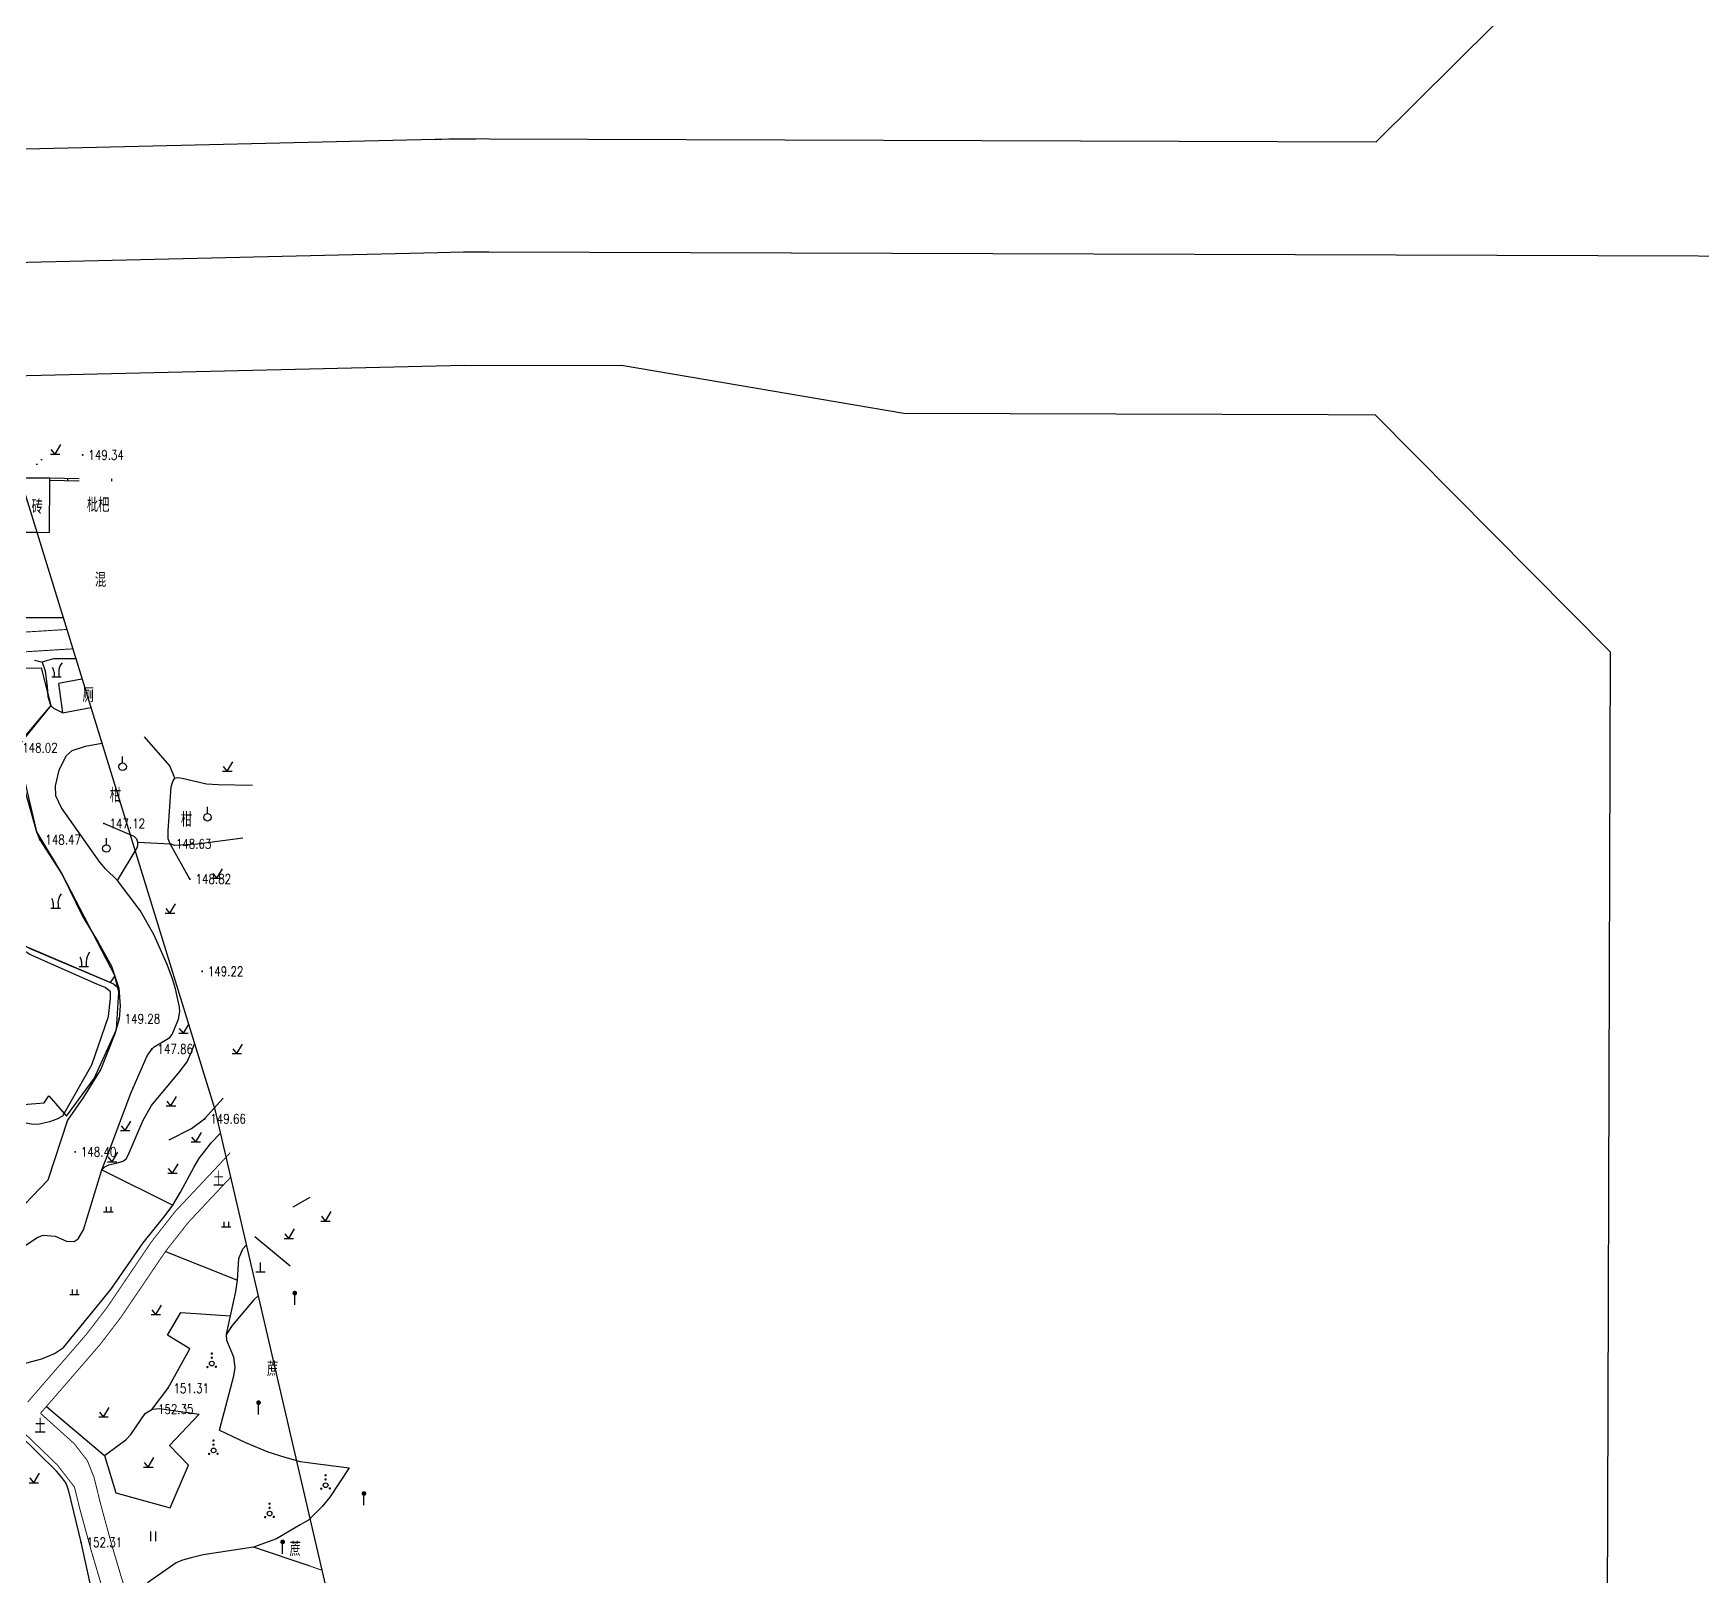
# Model space of a CAD drawing. Extents: x 529262 to 576451, y 2694391 to 2717535.
# Drawn here: x 567335.6 to 567512.6, y 2708957.7 to 2709121.3 of the extents above; entities that cross this region are included whole.
import ezdxf
from ezdxf.enums import TextEntityAlignment as Align
from ezdxf.xclip import XClip

# ---------------------------------------------------------------- set-up
doc = ezdxf.new("R2010")
doc.units = 0
doc.header["$XCLIPFRAME"] = 0
doc.linetypes.add('X2', pattern=[10, 8, -2])
for name, color, linetype in [('DLDW', 8, 'Continuous'), ('DLSS', 4, 'Continuous'), ('DMTZ', 8, 'Continuous'), ('GCD', 8, 'Continuous'), ('JMD', 8, 'Continuous'), ('PP-COM', 7, 'Continuous'), ('RD-中线', 40, 'Continuous'), ('RD-红线', 7, 'Continuous'), ('ZBTZ', 8, 'Continuous'), ('ZJ', 7, 'Continuous')]:
    doc.layers.add(name, color=color, linetype=linetype)
doc.layers.add('SXSS', color=5, linetype='Continuous', lineweight=0)
doc.styles.add('HZ', font='rs.shx', dxfattribs={"width": 0.8, "bigfont": 'hztxt.shx'})
doc.linetypes.add('10421', pattern='A,2,[150,AAA.SHX,S=0.5,R=0,X=0,Y=0.5],1e-11', length=2)
doc.linetypes.add('10422', pattern='A,0.75,[150,AAA.SHX,S=0.5,R=0,X=0,Y=0.5],1.5,[177,AAA.SHX,S=1,R=0,X=0,Y=0.4],0.75', length=3)
doc.linetypes.add('1161', pattern='A,0,[149,AAA.SHX,S=0.15,R=0,X=0,Y=0],-1.6', length=1.6)
doc.linetypes.add('842', pattern='A,1.6,[150,AAA.SHX,S=0.8,R=0,X=0,Y=0],1e-11', length=1.6)

# ---------------------------------------------------------------- blocks, each defined once
blk = doc.blocks.new('A$C19FD0107')
at = {"layer": 'RD-中线', "color": 8, "linetype": 'Continuous', "flags": 128}
for points in [[(-3924.2, 14701.03), (-3893.1, 14701.14, 0.004683), (-3889.35, 14701.19), (-3782.03, 14703.59, 0.000332), (-3781.63, 14703.6), (-3619.45, 14707.43, -0.006741), (-3614.05, 14707.49), (-3485.74, 14707.06, -0.035566), (-3464.49, 14705.47), (-3325.95, 14685.17, -0.015566), (-3307.57, 14681.88, 0.009233), (-3276.98, 14676.02), (-3080.16, 14637.6)], [(-4490.73, 14139.44, 0), (-4490.29, 14139.42)], [(-3818.25, 14086.17, 0), (-3817.74, 14086.17)]]:
    blk.add_lwpolyline(points, format="xyb", dxfattribs=at)
at = {"layer": 'RD-红线', "color": 8}
for points in [[(-3519.91, 14719.17), (-3494.83, 14744.09, 0.414232)], [(-3696.16, 14717.62), (-3619.73, 14719.43, -0.006741), (-3614.01, 14719.49), (-3519.91, 14719.17)], [(-3495.09, 14665.09), (-3520.01, 14690.17, 0.414214)]]:
    blk.add_lwpolyline(points, format="xyb", dxfattribs=at)
at = {"layer": 'RD-红线', "color": 8, "linetype": 'Continuous', "flags": 128}
blk.add_lwpolyline([(-3873.09, 14689.55), (-3781.76, 14691.59, 0.000332), (-3781.35, 14691.6), (-3616.63, 14695.49), (-3599.99, 14695.44)], format="xyb", dxfattribs=at)
for points in [[(-3570.01, 14690.34), (-3599.99, 14695.44)], [(-3520.01, 14690.17), (-3525.01, 14690.19), (-3570.01, 14690.34)], [(-3495.09, 14665.09), (-3495.36, 14585.09), (-3495.86, 14435.77), (-3495.87, 14430.73)]]:
    blk.add_lwpolyline(points, dxfattribs=at)
blk = doc.blocks.new('gc125')
at = {"color": 8}
blk.add_line((0, 0.8), (0, 2.2), dxfattribs=at)
blk.add_circle((0, 0), 0.8, dxfattribs=at)
blk = doc.blocks.new('gc123')
at = {"color": 8}
for p, q in [((-1, 0), (1, 0)), ((0, 0), (-0.8, 1)), ((0, 0), (1.2, 2))]:
    blk.add_line(p, q, dxfattribs=at)
blk = doc.blocks.new('gc210')
at = {"color": 8}
for p, q in [((-1, 0), (1, 0)), ((-0.5, 1), (-0.5, 0)), ((0.5, 1), (0.5, 0))]:
    blk.add_line(p, q, dxfattribs=at)
for centre, radius, start, end in [((-2.94, 0.81), 2.45, 4.3743, 29.0242), ((3.4, 1.11), 2.91, 139.3312, 182.0887)]:
    blk.add_arc(centre, radius, start, end, dxfattribs=at)
blk = doc.blocks.new('GC200')
at = {"linetype": 'Continuous', "const_width": 0.2, "flags": 128}
blk.add_lwpolyline([(-0.1, 0, 1), (0.1, 0, 1)], format="xyb", close=True, dxfattribs=at)
blk = doc.blocks.new('gc165')
at = {"color": 8}
blk.add_line((0, 0), (0, 2), dxfattribs=at)
at = {"color": 8, "const_width": 0.5}
blk.add_lwpolyline([(-0.25, 2.5, 1), (0.25, 2.5, 1)], format="xyb", close=True, dxfattribs=at)
blk = doc.blocks.new('gc111')
for p, q in [((-1, 0), (1, 0)), ((0, 0), (0, 2))]:
    blk.add_line(p, q)
blk = doc.blocks.new('gc119')
at = {"color": 8}
for p, q in [((-1, 0), (1, 0)), ((-0.5, 1), (-0.5, 0)), ((0.5, 1), (0.5, 0))]:
    blk.add_line(p, q, dxfattribs=at)
blk = doc.blocks.new('gc121')
at = {"color": 8}
for p, q in [((-0.5, -1), (-0.5, 1)), ((0.5, -1), (0.5, 1))]:
    blk.add_line(p, q, dxfattribs=at)
blk = doc.blocks.new('gc160')
at = {"color": 8, "const_width": 0.25}
for points in [[(1.58, 3.35, 1), (1.83, 3.35, 1)], [(0.65, 0.5, 1), (0.9, 0.5, 1)], [(1.58, 2.48, 1), (1.83, 2.48, 1)], [(2.46, 0.56, 1), (2.71, 0.56, 1)]]:
    blk.add_lwpolyline(points, format="xyb", close=True, dxfattribs=at)
at = {"color": 8}
blk.add_circle((1.71, 1.24), 0.5, dxfattribs=at)

msp = doc.modelspace()

# ---------------------------------------------------------------- hatches: boundary and pattern name
at = {"layer": 'DLDW', "linetype": 'Continuous'}
h = msp.add_hatch(dxfattribs=at)
h.set_pattern_fill('1061', color=256, scale=0.5, style=0)
h.set_pattern_definition([(0, (114.99765, 2.56804), (0.5, 0.5), [0, -1]), (0, (115.49765, 3.06804), (0.5, 0.5), [0, -1])])
h.paths.add_polyline_path([(567335.807, 2709075.2), (567335.845, 2709076.416), (567336.848, 2709076.529), (567336.911, 2709075.075)])

# ---------------------------------------------------------------- linework, layer by layer
at = {"color": 8, "linetype": 'Continuous', "flags": 128}
msp.add_lwpolyline([(567209.956, 2709328.306), (567242.359, 2709376.873), (567237.386, 2709487.838), (567226.241, 2709566.338), (567250.471, 2709637.466), (567310.691, 2709648.291), (567365.176, 2709659.753), (567568.23, 2709904.38), (567652.452, 2709866.094), (567570.025, 2709683.533), (567490.632, 2709613.794), (567456.674, 2709542.126), (567415.71, 2709492.593), (567416.103, 2709370.575), (567398.267, 2709255.857), (567341.513, 2709220.051), (567319.6, 2709121.447), (567354.869, 2709007.157), (567377.977, 2708907.793), (567342.698, 2708646.362), (567189.906, 2708654.057), (567219.676, 2708986.987), (567146.446, 2709250.882)], dxfattribs=at)
at = {"layer": 'DLDW', "linetype": 'Continuous', "elevation": 143.425, "flags": 128}
msp.add_lwpolyline([(567340.788, 2709052.787), (567338.288, 2709052.326), (567338.715, 2709049.213), (567341.72, 2709049.767)], dxfattribs=at)
at = {"layer": 'DLSS', "linetype": 'X2', "const_width": 0.1, "flags": 128}
for points, elevation in [([(567339.164, 2709058.05), (567323.129, 2709057.05), (567318.781, 2709056.363), (567317.918, 2709056.349), (567317.45, 2709056.847), (567317.192, 2709057.662)], 149.937), ([(567336.391, 2708974.934), (567339.965, 2708971.714), (567341.364, 2708969.908), (567342.078, 2708968.114), (567342.734, 2708965.425), (567343.933, 2708961.033), (567344.993, 2708957.457), (567345.712, 2708955.299), (567346.704, 2708953.63), (567354.392, 2708946.443), (567357.125, 2708944.459), (567363.165, 2708940.731), (567364.998, 2708939.528)], 150.914)]:
    msp.add_lwpolyline(points, dxfattribs=dict(at, elevation=elevation))
at = {"layer": 'DLSS', "linetype": 'Continuous', "const_width": 0.1, "flags": 128}
for points in [[(567339.798, 2709055.996), (567323.333, 2709054.97), (567318.196, 2709054.279)], [(567336.391, 2708974.934), (567342.684, 2708982.195), (567344.907, 2708985.095), (567349.652, 2708992.102), (567352.061, 2708995.169), (567356.546, 2708999.947)]]:
    msp.add_lwpolyline(points, dxfattribs=at)
at = {"layer": 'DLSS', "linetype": 'X2', "const_width": 0.1, "flags": 128}
msp.add_lwpolyline([(567335.031, 2708976.121), (567341.284, 2708983.336), (567343.443, 2708986.151), (567348.193, 2708993.167), (567350.691, 2708996.347), (567356.335, 2709002.358), (567356.503, 2709002.568)], dxfattribs=at)
at = {"layer": 'DLSS', "linetype": 'Continuous', "const_width": 0.1, "elevation": 150.914, "flags": 128}
msp.add_lwpolyline([(567322.761, 2708980.97), (567329.452, 2708976.733), (567334.122, 2708973.364), (567338.165, 2708969.467), (567339.995, 2708967.109), (567340.544, 2708964.859), (567341.757, 2708960.414), (567342.835, 2708956.778), (567343.643, 2708954.353), (567344.923, 2708952.198), (567352.95, 2708944.695), (567355.865, 2708942.579), (567361.95, 2708938.823), (567364.275, 2708937.296), (567364.998, 2708936.894)], dxfattribs=at)
at = {"layer": 'DMTZ', "linetype": '10422', "flags": 128}
for points, elevation in [([(567338.715, 2709049.213), (567337.819, 2709049.656), (567337.494, 2709049.98), (567337.188, 2709050.916), (567337.139, 2709052.018), (567336.903, 2709053.626), (567336.617, 2709054.545), (567335.738, 2709054.749)], 149.708), ([(567336.427, 2709048.764), (567334.071, 2709045.93), (567333.847, 2709045.507), (567333.91, 2709044.551), (567334.685, 2709041.129), (567335.983, 2709036.593), (567336.305, 2709035.76), (567338.681, 2709032.069), (567340.869, 2709027.587), (567342.496, 2709024.906), (567343.931, 2709022.354), (567344.703, 2709020.003)], 149.239), ([(567322.291, 2709006.295), (567323.274, 2709005.758), (567323.536, 2709005.686), (567323.984, 2709005.713), (567328.312, 2709006.812), (567329.346, 2709006.863), (567335.405, 2709005.628), (567336.098, 2709005.596), (567337.364, 2709005.862), (567338.151, 2709006.147), (567338.744, 2709006.488), (567341.842, 2709011.884), (567343.595, 2709017.018), (567343.826, 2709018.948), (567343.81, 2709019.636), (567343.233, 2709020.08), (567342.354, 2709020.439), (567335.261, 2709023.597), (567334.847, 2709023.871)], 149.679), ([(567344.703, 2709020.003), (567344.834, 2709018.135), (567344.718, 2709016.757), (567344.292, 2709015.189), (567342.79, 2709011.417), (567340.961, 2709008.473), (567339.255, 2709006.032), (567337.161, 2708999.638), (567332.37, 2708994.648), (567322.741, 2708985.842)], 149.859)]:
    msp.add_lwpolyline(points, dxfattribs=dict(at, elevation=elevation))
at = {"layer": 'DMTZ', "linetype": '10421', "elevation": 149.21, "flags": 128}
msp.add_lwpolyline([(567340.124, 2709054.939), (567337.764, 2709054.933), (567336.518, 2709054.568)], dxfattribs=at)
at = {"layer": 'DMTZ', "linetype": '10422', "flags": 128}
for points in [[(567344.558, 2709031.429), (567343.286, 2709032.665), (567342.683, 2709033.376), (567338.601, 2709039.121), (567338.011, 2709040.394), (567337.967, 2709041.46), (567338.365, 2709043.119), (567339.096, 2709044.646), (567339.761, 2709045.21), (567341.155, 2709045.675), (567342.884, 2709045.995)], [(567357.839, 2709035.919), (567353.003, 2709035.268), (567350.643, 2709035.135), (567350.14, 2709035.317), (567349.935, 2709035.841), (567349.93, 2709036.708), (567350.252, 2709041.351), (567350.418, 2709041.929), (567350.633, 2709042.269), (567350.937, 2709042.342), (567351.432, 2709042.295), (567354.012, 2709041.67), (567355.223, 2709041.602), (567358.885, 2709041.546)], [(567352.237, 2709031.587), (567350.14, 2709035.317)], [(567335.177, 2709024.26), (567344.123, 2709020.462), (567344.703, 2709020.003)], [(567356.117, 2708983.331), (567357.097, 2708987.835), (567357.282, 2708989.05), (567357.417, 2708991.346), (567357.846, 2708992.382), (567358.216, 2708992.765)]]:
    msp.add_lwpolyline(points, dxfattribs=at)
at = {"layer": 'DMTZ', "linetype": '10421', "flags": 128}
for points in [[(567343.586, 2709002.568), (567345.97, 2709008.871), (567347.71, 2709012.829), (567348.195, 2709013.563), (567348.437, 2709013.803), (567350.098, 2709014.789), (567350.355, 2709015.112), (567351.016, 2709016.729), (567351.181, 2709017.554), (567351.135, 2709018.015), (567350.709, 2709019.96), (567350.396, 2709021.014), (567349.809, 2709022.525), (567348.427, 2709025.72), (567346.951, 2709028.245), (567344.558, 2709031.429), (567346.629, 2709034.896), (567346.72, 2709035.152), (567346.718, 2709035.506), (567346.599, 2709035.831), (567346.332, 2709036.098), (567343.116, 2709037.478)], [(567345.786, 2709002.568), (567347.296, 2709006.025), (567348.164, 2709007.559), (567351.121, 2709011.125), (567351.937, 2709012.21), (567352.417, 2709013.247), (567352.723, 2709014.112)], [(567350.047, 2709003.928), (567352.424, 2709005.134), (567353.802, 2709006.157), (567355.749, 2709008.343)], [(567353.667, 2709002.568), (567354.484, 2709003.624), (567355.46, 2709004.615)], [(567324.643, 2708984.359), (567327.39, 2708987.446), (567329.124, 2708988.888), (567330.934, 2708990.192), (567336.033, 2708993.593), (567336.659, 2708993.82), (567337.955, 2708993.707), (567339.137, 2708993.17), (567339.967, 2708993.152), (567340.372, 2708993.439), (567340.936, 2708994.378), (567342.904, 2709000.765), (567343.212, 2709001.069), (567343.634, 2709001.295), (567344.282, 2709001.421), (567345.161, 2709001.673), (567345.513, 2709001.944), (567345.786, 2709002.568)], [(567324.643, 2708984.359), (567330.041, 2708980.197), (567330.829, 2708979.987), (567332.761, 2708980.004), (567334.789, 2708980.252), (567336.526, 2708980.695), (567337.873, 2708981.291), (567338.835, 2708981.914), (567343.835, 2708988.062), (567347.265, 2708992.993), (567349.621, 2708995.921), (567350.438, 2708997.021), (567351.251, 2708998.366), (567352.682, 2709001.053), (567353.244, 2709002.021), (567353.667, 2709002.568)], [(567342.904, 2709000.765), (567343.586, 2709002.568)], [(567363.194, 2708996.827), (567364.998, 2708997.84)], [(567355.36, 2708973.163), (567356.91, 2708978.907), (567357.027, 2708979.791), (567356.893, 2708980.891), (567356.156, 2708982.648), (567356.117, 2708983.331)], [(567343.172, 2708970.468), (567345.427, 2708972.135), (567345.967, 2708972.679), (567347.483, 2708974.898), (567348.248, 2708975.379), (567349, 2708975.44), (567353.222, 2708974.856)], [(567342.351, 2708953.655), (567340.687, 2708961.253), (567339.387, 2708966.683), (567339.227, 2708967.218), (567339.06, 2708967.544), (567338.659, 2708968.134), (567338.101, 2708968.785), (567334.056, 2708972.768), (567333.478, 2708973.23), (567332.92, 2708973.522), (567332.464, 2708973.585), (567330.087, 2708972.894)]]:
    msp.add_lwpolyline(points, dxfattribs=at)
at = {"layer": 'JMD', "linetype": 'Continuous'}
for p, q in [((567339.259, 2709074.05), (567339.252, 2709073.8)), ((567343.905, 2709074.025), (567343.905, 2709073.775))]:
    msp.add_line(p, q, dxfattribs=at)
at = {"layer": 'JMD', "linetype": 'Continuous', "flags": 128}
msp.add_lwpolyline([(567337.391, 2709074.099), (567334.038, 2709074.095), (567334.271, 2709068.224), (567334.539, 2709068.223), (567334.54, 2709068.36), (567337.362, 2709068.346)], close=True, dxfattribs=at)
for points in [[(567340.498, 2709073.767), (567337.389, 2709073.849)], [(567340.505, 2709074.017), (567337.391, 2709074.099)], [(567338.783, 2709059.285), (567334.494, 2709059.267), (567334.54, 2709068.36), (567335.984, 2709068.353)]]:
    msp.add_lwpolyline(points, dxfattribs=at)
at = {"layer": 'JMD', "linetype": 'Continuous', "elevation": 650.295, "flags": 128}
msp.add_lwpolyline([(567322.13, 2709028.75), (567322.155, 2709035.366), (567322.219, 2709043.75), (567318.623, 2709043.75), (567318.558, 2709044.981), (567321.924, 2709048.643), (567324.134, 2709050.712), (567325.323, 2709053.929), (567336.477, 2709053.983), (567337.48, 2709049.995), (567333.87, 2709045.551), (567335.983, 2709036.593), (567338.681, 2709032.069), (567344.269, 2709021.325), (567343.781, 2709020.603), (567335.177, 2709024.26), (567328.315, 2709027.89), (567322.13, 2709028.75)], close=True, dxfattribs=at)
at = {"layer": 'JMD', "linetype": 'Continuous', "elevation": 150.267, "flags": 128}
msp.add_lwpolyline([(567322.907, 2709006.746), (567336.773, 2709007.838), (567337.277, 2709008.598), (567339.143, 2709006.435), (567342.086, 2709010.451), (567344.464, 2709015.63), (567344.707, 2709019.605), (567344.269, 2709021.325), (567343.781, 2709020.603), (567335.136, 2709024.282)], dxfattribs=at)
at = {"layer": 'SXSS', "color": 8, "linetype": '842', "elevation": 149.239, "flags": 128}
msp.add_lwpolyline([(567336.427, 2709048.764), (567337.48, 2709049.995)], dxfattribs=at)
at = {"layer": 'ZBTZ', "linetype": '1161', "flags": 128}
for points in [[(567350.633, 2709042.269), (567350.11, 2709043.604), (567347.407, 2709046.675)], [(567346.718, 2709035.506), (567350.14, 2709035.317)], [(567342.904, 2709000.765), (567350.438, 2708997.021)], [(567359.11, 2708993.691), (567362.869, 2708990.574)], [(567349.652, 2708992.102), (567357.282, 2708989.05)], [(567359.47, 2708987.373), (567359.021, 2708986.95), (567356.732, 2708984.243), (567356.117, 2708983.331)], [(567348.248, 2708975.379), (567349.896, 2708977.579), (567352.245, 2708981.762), (567349.849, 2708983.207), (567351.265, 2708985.629), (567356.535, 2708985.255)], [(567337.028, 2708975.669), (567343.172, 2708970.468), (567344.39, 2708966.488)], [(567350.067, 2708971.531), (567353.222, 2708974.856)], [(567355.36, 2708973.163), (567358.131, 2708971.851), (567360.498, 2708970.865), (567362.306, 2708970.271), (567363.925, 2708969.83), (567364.998, 2708969.69)], [(567344.39, 2708966.488), (567350.154, 2708964.896), (567352.079, 2708969.425), (567350.067, 2708971.531)], [(567364.998, 2708969.69), (567369.115, 2708969.153)], [(567369.115, 2708969.153), (567367.08, 2708966.031), (567366.253, 2708965.034), (567364.998, 2708963.772)], [(567364.998, 2708963.772), (567364.912, 2708963.686), (567363.936, 2708963.092), (567361.437, 2708961.637), (567358.991, 2708960.748), (567353.658, 2708959.911), (567352.385, 2708959.61), (567351.469, 2708959.373), (567350.769, 2708959.082), (567347.737, 2708956.946)]]:
    msp.add_lwpolyline(points, dxfattribs=at)
at = {"layer": 'ZBTZ', "linetype": 'Continuous', "flags": 128}
msp.add_lwpolyline([(567364.998, 2708958.72), (567358.991, 2708960.748)], dxfattribs=at)
at = {"layer": 'ZBTZ', "linetype": 'Continuous', "const_width": 0.1, "flags": 128}
msp.add_lwpolyline([(567366.23, 2708958.304), (567364.998, 2708958.72)], dxfattribs=at)

# ---------------------------------------------------------------- block references
at = {"layer": 'DLDW', "linetype": 'Continuous', "xscale": 0.5, "yscale": 0.5, "zscale": 0.5}
msp.add_blockref('gc111', (567359.729, 2708989.942), dxfattribs=at)
at = {"layer": 'GCD', "linetype": 'Continuous'}
ref = msp.add_blockref('GC200', (567340.867, 2709076.553, 149.34), dxfattribs=dict(at, xscale=0.5, yscale=0.5, zscale=0.5))
ref.add_attrib('height', '149.34', dxfattribs={"linetype": 'Continuous', "height": 1, "style": 'HZ', "width": 0.8}).set_placement((567341.467, 2709076.553, 149.34), align=Align.MIDDLE_LEFT)
ref = msp.add_blockref('GC200', (567333.847, 2709045.507, 148.02), dxfattribs=dict(at, xscale=0.5, yscale=0.5, zscale=0.5))
ref.add_attrib('height', '148.02', dxfattribs={"linetype": 'Continuous', "height": 1, "style": 'HZ', "width": 0.8}).set_placement((567334.447, 2709045.507, 148.02), align=Align.MIDDLE_LEFT)
ref = msp.add_blockref('GC200', (567343.116, 2709037.478, 147.116), dxfattribs=dict(at, xscale=0.5, yscale=0.5, zscale=0.5))
ref.add_attrib('height', '147.12', dxfattribs={"linetype": 'Continuous', "height": 1, "style": 'HZ', "width": 0.8}).set_placement((567343.716, 2709037.478, 147.116), align=Align.MIDDLE_LEFT)
ref = msp.add_blockref('GC200', (567336.305, 2709035.76, 148.471), dxfattribs=dict(at, xscale=0.5, yscale=0.5, zscale=0.5))
ref.add_attrib('height', '148.47', dxfattribs={"linetype": 'Continuous', "height": 1, "style": 'HZ', "width": 0.8}).set_placement((567336.905, 2709035.76, 148.471), align=Align.MIDDLE_LEFT)
ref = msp.add_blockref('GC200', (567350.14, 2709035.317, 148.626), dxfattribs=dict(at, xscale=0.5, yscale=0.5, zscale=0.5))
ref.add_attrib('height', '148.63', dxfattribs={"linetype": 'Continuous', "height": 1, "style": 'HZ', "width": 0.8}).set_placement((567350.74, 2709035.317, 148.626), align=Align.MIDDLE_LEFT)
ref = msp.add_blockref('GC200', (567352.237, 2709031.587, 148.819), dxfattribs=dict(at, xscale=0.5, yscale=0.5, zscale=0.5))
ref.add_attrib('height', '148.82', dxfattribs={"linetype": 'Continuous', "height": 1, "style": 'HZ', "width": 0.8}).set_placement((567352.837, 2709031.587, 148.819), align=Align.MIDDLE_LEFT)
ref = msp.add_blockref('GC200', (567353.542, 2709021.798, 149.224), dxfattribs=dict(at, xscale=0.5, yscale=0.5, zscale=0.5))
ref.add_attrib('height', '149.22', dxfattribs={"linetype": 'Continuous', "height": 1, "style": 'HZ', "width": 0.8}).set_placement((567354.142, 2709021.798, 149.224), align=Align.MIDDLE_LEFT)
ref = msp.add_blockref('GC200', (567344.718, 2709016.757, 149.283), dxfattribs=dict(at, xscale=0.5, yscale=0.5, zscale=0.5))
ref.add_attrib('height', '149.28', dxfattribs={"linetype": 'Continuous', "height": 1, "style": 'HZ', "width": 0.8}).set_placement((567345.318, 2709016.757, 149.283), align=Align.MIDDLE_LEFT)
ref = msp.add_blockref('GC200', (567348.195, 2709013.563, 147.855), dxfattribs=dict(at, xscale=0.5, yscale=0.5, zscale=0.5))
ref.add_attrib('height', '147.86', dxfattribs={"linetype": 'Continuous', "height": 1, "style": 'HZ', "width": 0.8}).set_placement((567348.795, 2709013.563, 147.855), align=Align.MIDDLE_LEFT)
ref = msp.add_blockref('GC200', (567353.802, 2709006.157, 149.662), dxfattribs=dict(at, xscale=0.5, yscale=0.5, zscale=0.5))
ref.add_attrib('height', '149.66', dxfattribs={"linetype": 'Continuous', "height": 1, "style": 'HZ', "width": 0.8}).set_placement((567354.402, 2709006.157, 149.662), align=Align.MIDDLE_LEFT)
ref = msp.add_blockref('GC200', (567340.073, 2709002.65, 148.397), dxfattribs=dict(at, xscale=0.5, yscale=0.5, zscale=0.5))
ref.add_attrib('height', '148.40', dxfattribs={"linetype": 'Continuous', "height": 1, "style": 'HZ', "width": 0.8}).set_placement((567340.673, 2709002.65, 148.397), align=Align.MIDDLE_LEFT)
at = {"layer": 'GCD', "linetype": '1161'}
ref = msp.add_blockref('GC200', (567349.896, 2708977.579, 151.307), dxfattribs=dict(at, xscale=0.5, yscale=0.5, zscale=0.5))
ref.add_attrib('height', '151.31', dxfattribs={"linetype": 'Continuous', "height": 1, "style": 'HZ', "width": 0.8}).set_placement((567350.496, 2708977.579, 151.307), align=Align.MIDDLE_LEFT)
ref = msp.add_blockref('GC200', (567348.248, 2708975.379, 152.349), dxfattribs=dict(at, xscale=0.5, yscale=0.5, zscale=0.5))
ref.add_attrib('height', '152.35', dxfattribs={"linetype": 'Continuous', "height": 1, "style": 'HZ', "width": 0.8}).set_placement((567348.848, 2708975.379, 152.349), align=Align.MIDDLE_LEFT)
at = {"layer": 'GCD', "linetype": 'Continuous'}
ref = msp.add_blockref('GC200', (567340.687, 2708961.253, 152.314), dxfattribs=dict(at, xscale=0.5, yscale=0.5, zscale=0.5))
ref.add_attrib('height', '152.31', dxfattribs={"linetype": 'Continuous', "height": 1, "style": 'HZ', "width": 0.8}).set_placement((567341.287, 2708961.253, 152.314), align=Align.MIDDLE_LEFT)
at = {"layer": 'PP-COM'}
ref = msp.add_blockref('A$C19FD0107', (570997.993, 2694390.603), dxfattribs=at)
XClip(ref).set_block_clipping_path([(-9366.4383134884, 14428.6043910822), (-3328.4480743363, 17452.7484863754)])
at = {"layer": 'ZBTZ', "linetype": 'Continuous', "xscale": 0.5, "yscale": 0.5, "zscale": 0.5}
for name, p in [('gc123', (567337.939, 2709076.648)), ('gc210', (567338.077, 2709053.018)), ('gc125', (567345.101, 2709043.495)), ('gc123', (567356.204, 2709043.029)), ('gc125', (567354.103, 2709038.136)), ('gc125', (567343.38, 2709034.827)), ('gc123', (567355.112, 2709031.672)), ('gc210', (567337.998, 2709028.512)), ('gc123', (567350.123, 2709027.97)), ('gc210', (567340.999, 2709022.311)), ('gc123', (567351.548, 2709015.236)), ('gc123', (567357.226, 2709013.071)), ('gc123', (567350.231, 2709007.54)), ('gc123', (567345.369, 2709004.924)), ('gc123', (567352.855, 2709003.721)), ('gc123', (567343.992, 2709001.611)), ('gc123', (567350.385, 2709000.404)), ('gc119', (567343.589, 2708996.31)), ('gc119', (567356.076, 2708994.721)), ('gc123', (567366.627, 2708995.324)), ('gc123', (567362.737, 2708993.478)), ('gc119', (567339.993, 2708987.548)), ('gc123', (567348.628, 2708985.399)), ('gc165', (567363.364, 2708986.43, -152.403)), ('gc160', (567353.704, 2708979.591)), ('gc165', (567359.524, 2708974.809, -152.403)), ('gc123', (567343.08, 2708974.548)), ('gc160', (567353.887, 2708970.371)), ('gc123', (567347.827, 2708969.23)), ('gc123', (567335.692, 2708967.576)), ('gc160', (567365.784, 2708966.688)), ('gc160', (567359.836, 2708963.675)), ('gc165', (567370.698, 2708965.178, -152.403)), ('gc121', (567348.357, 2708961.891)), ('gc165', (567362.078, 2708960.041, -152.403))]:
    msp.add_blockref(name, p, dxfattribs=at)

# ---------------------------------------------------------------- texts
at = {"layer": 'DLDW', "linetype": 'Continuous', "style": 'HZ', "width": 0.8}
msp.add_text('厕', height=1.5, dxfattribs=at).set_placement((567341.448, 2709051.135), align=Align.MIDDLE)
at = {"layer": 'JMD', "linetype": 'Continuous', "style": 'HZ', "width": 0.8}
for s, p in [('砖', (567336.643, 2709071.05)), ('混', (567343.36, 2709063.31))]:
    msp.add_text(s, height=1.5, dxfattribs=at).set_placement(p, align=Align.MIDDLE_RIGHT)
at = {"layer": 'ZJ', "color": 8, "linetype": 'Continuous', "style": 'HZ', "width": 0.8}
for s, p in [('枇杷 ', (567342.915, 2709071.333)), ('柑', (567344.331, 2709040.548, 152.31)), ('柑', (567351.879, 2709037.979, 152.31)), ('土', (567355.292, 2708999.824, -155.99)), ('蔗', (567361.019, 2708979.708, 152.31)), ('土', (567336.354, 2708973.639, -155.99)), ('蔗', (567363.407, 2708960.609, 152.31))]:
    msp.add_text(s, height=1.5, dxfattribs=at).set_placement(p, align=Align.MIDDLE)

doc.saveas('drawing.dxf')
